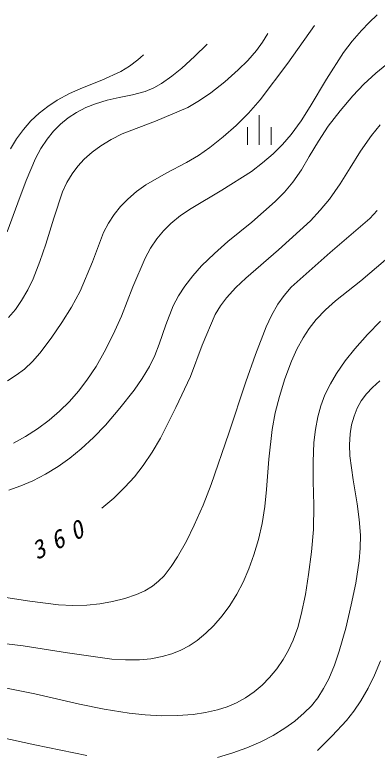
# Model space of a CAD drawing. Units: millimetres, scale not verified. Extents: x 54896 to 694896, y 2341 to 362341.
# Drawn here: x 480012 to 502097, y 279674 to 324650 of the extents above; entities that cross this region are included whole.
import ezdxf

# ---------------------------------------------------------------- set-up
doc = ezdxf.new("R2010")
doc.units = ezdxf.units.MM
doc.header["$LTSCALE"] = 1000
doc.layers.add('S-SUV', color=7, linetype='Continuous', lineweight=13)
doc.styles.add('ＭＳ ゴシック', font='')
doc.styles.get('ＭＳ ゴシック').set_extended_font_data('MS Gothic')

msp = doc.modelspace()

# ---------------------------------------------------------------- linework, layer by layer
at = {"layer": 'S-SUV'}
for p, q in [((501606, 324175), (502095, 324650)), ((498273, 323992), (496647, 321711)), ((501141, 323695), (501606, 324175)), ((495103, 322975), (495439, 323505)), ((500571, 323045), (501141, 323695)), ((494740, 322479), (495103, 322975)), ((500049, 322359), (500571, 323045)), ((490972, 322118), (491731, 322867)), ((494207, 321865), (494740, 322479)), ((487506, 321901), (487681, 322048)), ((487681, 322048), (487854, 322200)), ((490185, 321398), (490972, 322118)), ((499009, 320728), (500049, 322359)), ((487000, 321520), (487506, 321901)), ((493632, 321294), (494207, 321865)), ((496647, 321711), (494967, 319461)), ((502005, 321086), (502691, 321646)), ((485319, 320671), (486469, 321195)), ((486469, 321195), (487000, 321520)), ((489589, 320909), (490185, 321398)), ((492811, 320569), (493632, 321294)), ((488961, 320471), (489589, 320909)), ((498014, 319055), (499009, 320728)), ((501284, 320416), (502005, 321086)), ((484133, 320196), (485319, 320671)), ((488475, 320199), (488961, 320471)), ((491951, 319890), (492811, 320569)), ((500608, 319705), (501284, 320416)), ((482588, 319442), (483345, 319845)), ((483345, 319845), (484133, 320196)), ((487177, 319767), (487967, 319985)), ((487967, 319985), (488475, 320199)), ((491267, 319420), (491951, 319890)), ((482020, 319071), (482588, 319442)), ((484934, 319235), (485638, 319449)), ((485638, 319449), (486370, 319607)), ((486370, 319607), (487177, 319767)), ((490562, 319008), (491267, 319420)), ((494967, 319461), (494251, 318665)), ((499834, 318797), (500608, 319705)), ((481492, 318655), (482020, 319071)), ((483780, 318703), (484339, 318994)), ((484339, 318994), (484934, 319235)), ((488586, 318180), (490562, 319008)), ((497455, 318191), (498014, 319055)), ((480997, 318182), (481492, 318655)), ((483272, 318368), (483780, 318703)), ((494251, 318665), (493492, 317911)), ((494907, 318526), (494907, 316726)), ((499116, 317864), (499834, 318797)), ((480550, 317672), (480997, 318182)), ((482374, 317553), (482806, 317989)), ((482806, 317989), (483272, 318368)), ((486563, 317397), (488586, 318180)), ((496852, 317368), (497455, 318191)), ((480126, 317092), (480550, 317672)), ((481986, 317074), (482374, 317553)), ((493492, 317911), (492719, 317214)), ((494187, 317810), (494187, 316730)), ((495627, 317810), (495627, 316730)), ((498509, 316950), (499116, 317864)), ((501743, 317292), (502283, 317952)), ((479753, 316482), (480126, 317092)), ((485887, 317057), (486563, 317397)), ((492719, 317214), (491899, 316557)), ((496322, 316749), (496852, 317368)), ((501075, 316334), (501743, 317292)), ((481607, 316503), (481986, 317074)), ((484727, 316285), (485250, 316669)), ((485250, 316669), (485887, 317057)), ((495757, 316182), (496322, 316749)), ((497956, 316009), (498509, 316950)), ((481283, 315905), (481607, 316503)), ((484247, 315858), (484727, 316285)), ((491899, 316557), (491209, 316080)), ((495116, 315626), (495757, 316182)), ((500454, 315336), (501075, 316334)), ((480712, 314557), (481283, 315905)), ((483851, 315427), (484247, 315858)), ((491209, 316080), (490478, 315648)), ((497475, 315216), (497956, 316009)), ((483511, 314966), (483851, 315427)), ((490478, 315648), (489231, 314998)), ((494432, 315112), (495116, 315626)), ((499837, 314359), (500454, 315336)), ((483194, 314430), (483511, 314966)), ((489231, 314998), (488001, 314288)), ((492621, 313967), (494432, 315112)), ((496947, 314460), (497475, 315216)), ((480202, 313196), (480712, 314557)), ((482927, 313860), (483194, 314430)), ((496439, 313847), (496947, 314460)), ((488001, 314288), (487434, 313882)), ((490755, 312860), (492621, 313967)), ((499180, 313429), (499837, 314359)), ((482382, 312271), (482927, 313860)), ((487434, 313882), (486896, 313422)), ((495883, 313272), (496439, 313847)), ((479546, 311434), (480202, 313196)), ((486896, 313422), (486453, 312968)), ((494448, 312022), (495883, 313272)), ((498629, 312747), (499180, 313429)), ((486453, 312968), (486059, 312478)), ((490119, 312421), (490755, 312860)), ((498031, 312103), (498629, 312747)), ((502099, 312727), (501642, 312240)), ((481901, 310685), (482382, 312271)), ((486059, 312478), (485719, 311954)), ((489530, 311941), (490119, 312421)), ((501642, 312240), (499231, 310174)), ((485719, 311954), (485427, 311392)), ((489075, 311488), (489530, 311941)), ((492991, 310833), (494448, 312022)), ((496082, 310335), (498031, 312103)), ((485427, 311392), (484738, 309594)), ((488672, 311004), (489075, 311488)), ((488291, 310439), (488672, 311004)), ((492172, 310118), (492991, 310833)), ((481549, 309619), (481901, 310685)), ((487956, 309833), (488291, 310439)), ((494096, 308614), (496082, 310335)), ((491387, 309352), (492172, 310118)), ((499231, 310174), (496862, 308063)), ((481140, 308575), (481549, 309619)), ((484738, 309594), (483994, 307819)), ((487206, 308078), (487956, 309833)), ((501100, 308454), (502598, 309716)), ((490856, 308758), (491387, 309352)), ((480812, 307897), (481140, 308575)), ((490373, 308127), (490856, 308758)), ((493480, 308030), (494096, 308614)), ((489994, 307537), (490373, 308127)), ((499558, 307234), (501100, 308454)), ((480432, 307248), (480812, 307897)), ((483994, 307819), (483459, 306851)), ((486505, 306286), (487206, 308078)), ((492919, 307416), (493480, 308030)), ((496862, 308063), (496430, 307557)), ((480049, 306709), (480432, 307248)), ((489673, 306928), (489994, 307537)), ((492541, 306917), (492919, 307416)), ((496430, 307557), (496046, 307015)), ((498943, 306676), (499558, 307234)), ((483459, 306851), (482870, 305908)), ((489213, 305771), (489673, 306928)), ((492221, 306395), (492541, 306917)), ((496046, 307015), (495658, 306341)), ((479627, 306217), (480049, 306709)), ((486010, 305175), (486505, 306286)), ((491440, 304523), (492221, 306395)), ((495658, 306341), (495320, 305635)), ((498382, 306085), (498943, 306676)), ((482870, 305908), (482230, 304953)), ((497955, 305550), (498382, 306085)), ((502303, 305988), (501494, 305169)), ((488808, 304586), (489213, 305771)), ((495320, 305635), (494671, 303969)), ((497576, 304979), (497955, 305550)), ((482230, 304953), (481543, 304034)), ((485465, 304098), (486010, 305175)), ((497197, 304285), (497576, 304979)), ((501494, 305169), (500724, 304303)), ((488539, 303898), (488808, 304586)), ((490715, 302627), (491440, 304523)), ((484965, 303237), (485465, 304098)), ((496868, 303558), (497197, 304285)), ((500724, 304303), (500146, 303575)), ((481543, 304034), (481091, 303526)), ((488217, 303236), (488539, 303898)), ((494671, 303969), (494082, 302294)), ((481091, 303526), (480597, 303062)), ((484412, 302404), (484965, 303237)), ((487776, 302501), (488217, 303236)), ((496472, 302485), (496868, 303558)), ((500146, 303575), (499616, 302811)), ((480104, 302691), (479568, 302363)), ((480597, 303062), (480104, 302691)), ((499616, 302811), (499240, 302171)), ((483901, 301729), (484412, 302404)), ((487281, 301794), (487776, 302501)), ((489831, 300738), (490715, 302627)), ((494082, 302294), (493058, 299167)), ((496136, 301399), (496472, 302485)), ((501799, 301958), (502246, 302352)), ((486422, 300700), (487281, 301794)), ((499240, 302171), (498913, 301495)), ((501439, 301563), (501799, 301958)), ((483350, 301101), (483901, 301729)), ((495886, 300400), (496136, 301399)), ((498913, 301495), (498668, 300840)), ((501126, 301131), (501439, 301563)), ((482745, 300505), (483350, 301101)), ((500878, 300684), (501126, 301131)), ((482103, 299955), (482745, 300505)), ((485530, 299660), (486422, 300700)), ((488890, 298871), (489831, 300738)), ((498668, 300840), (498479, 300166)), ((500685, 300213), (500878, 300684)), ((495697, 299401), (495886, 300400)), ((498479, 300166), (498329, 299388)), ((500539, 299679), (500685, 300213)), ((481402, 299436), (482103, 299955)), ((484811, 298910), (485530, 299660)), ((500451, 299129), (500539, 299679)), ((480660, 298961), (481402, 299436)), ((493058, 299167), (491974, 296049)), ((495497, 297576), (495697, 299401)), ((498329, 299388), (498237, 298592)), ((500414, 298452), (500451, 299129)), ((479937, 298565), (480660, 298961)), ((484050, 298204), (484811, 298910)), ((488393, 298016), (488890, 298871)), ((483366, 297648), (484050, 298204)), ((498237, 298592), (498187, 297421)), ((500437, 297790), (500414, 298452)), ((487843, 297192), (488393, 298016)), ((500628, 296327), (500437, 297790)), ((482646, 297140), (483366, 297648)), ((495358, 295744), (495497, 297576)), ((498187, 297421), (498198, 296243)), ((481894, 296680), (482646, 297140)), ((487307, 296514), (487843, 297192)), ((481113, 296272), (481894, 296680)), ((486725, 295873), (487307, 296514)), ((479651, 295700), (480387, 295956)), ((480387, 295956), (481113, 296272)), ((491974, 296049), (491488, 294786)), ((498198, 296243), (498231, 294775)), ((500879, 294869), (500628, 296327)), ((486040, 295215), (486725, 295873)), ((495248, 294698), (495358, 295744)), ((485310, 294597), (486040, 295215)), ((491488, 294786), (490951, 293556)), ((495078, 293664), (495248, 294698)), ((498231, 294775), (498204, 293300)), ((501006, 293907), (500879, 294869)), ((501072, 292955), (501006, 293907)), ((490951, 293556), (490470, 292591)), ((494859, 292699), (495078, 293664)), ((498204, 293300), (498089, 291942)), ((501065, 292171), (501072, 292955)), ((490470, 292591), (489928, 291638)), ((494583, 291756), (494859, 292699)), ((498089, 291942), (497911, 290570)), ((500999, 291389), (501065, 292171)), ((489928, 291638), (489542, 291043)), ((494280, 290911), (494583, 291756)), ((489542, 291043), (489109, 290488)), ((500785, 290033), (500999, 291389)), ((493925, 290095), (494280, 290911)), ((497911, 290570), (497721, 289347)), ((488774, 290148), (488401, 289854)), ((489109, 290488), (488774, 290148)), ((493544, 289369), (493925, 290095)), ((488401, 289854), (487931, 289574)), ((500515, 288703), (500785, 290033)), ((480938, 288927), (479203, 289194)), ((487428, 289345), (486710, 289098)), ((487931, 289574), (487428, 289345)), ((493109, 288671), (493544, 289369)), ((497721, 289347), (497470, 288130)), ((482674, 288720), (480938, 288927)), ((485190, 288765), (484399, 288683)), ((485967, 288906), (485190, 288765)), ((486710, 289098), (485967, 288906)), ((483541, 288671), (482674, 288720)), ((484399, 288683), (483541, 288671)), ((492651, 288046), (493109, 288671)), ((500179, 287297), (500515, 288703)), ((492150, 287463), (492651, 288046)), ((497470, 288130), (497250, 287340)), ((491659, 286980), (492150, 287463)), ((491131, 286544), (491659, 286980)), ((497250, 287340), (496973, 286568)), ((499782, 285899), (500179, 287297)), ((477923, 286510), (480520, 286221)), ((490641, 286214), (491131, 286544)), ((496973, 286568), (496695, 285956)), ((480520, 286221), (483215, 285781)), ((490132, 285943), (490641, 286214)), ((483215, 285781), (485917, 285401)), ((488997, 285559), (489575, 285723)), ((489575, 285723), (490132, 285943)), ((496695, 285956), (496364, 285373)), ((499486, 285037), (499782, 285899)), ((485917, 285401), (486755, 285354)), ((486755, 285354), (487607, 285366)), ((487607, 285366), (488303, 285432)), ((488303, 285432), (488997, 285559)), ((496364, 285373), (495977, 284811)), ((501940, 284428), (502305, 285307)), ((495977, 284811), (495541, 284285)), ((499140, 284211), (499486, 285037)), ((495541, 284285), (495088, 283828)), ((501546, 283628), (501940, 284428)), ((481228, 283290), (478482, 283852)), ((495088, 283828), (494595, 283415)), ((498828, 283609), (499140, 284211)), ((494595, 283415), (494073, 283057)), ((498469, 283049), (498828, 283609)), ((501100, 282859), (501546, 283628)), ((483957, 282670), (481228, 283290)), ((494073, 283057), (493513, 282745)), ((498085, 282568), (498469, 283049)), ((485464, 282366), (483957, 282670)), ((492954, 282501), (492373, 282312)), ((493513, 282745), (492954, 282501)), ((497653, 282126), (498085, 282568)), ((500681, 282239), (501100, 282859)), ((486973, 282123), (485464, 282366)), ((487966, 282012), (486973, 282123)), ((488961, 281962), (487966, 282012)), ((490889, 282037), (489929, 281970)), ((491642, 282146), (490889, 282037)), ((492373, 282312), (491642, 282146)), ((497081, 281637), (497653, 282126)), ((500221, 281666), (500681, 282239)), ((489929, 281970), (488961, 281962)), ((496477, 281200), (497081, 281637)), ((499356, 280731), (500221, 281666)), ((495749, 280753), (496477, 281200)), ((479091, 280660), (481242, 280179)), ((495003, 280364), (495749, 280753)), ((498449, 279840), (499356, 280731)), ((494161, 279997), (495003, 280364)), ((481242, 280179), (484403, 279529)), ((493305, 279689), (494161, 279997)), ((492360, 279424), (493305, 279689))]:
    msp.add_line(p, q, dxfattribs=at)

# ---------------------------------------------------------------- texts
at = {"layer": 'S-SUV', "insert": (481363, 291409), "char_height": 1100, "attachment_point": 7, "rotation": 26.8, "style": 'ＭＳ ゴシック'}
msp.add_mtext('\\T1.73;\\Q15;360', dxfattribs=at)

doc.saveas('drawing.dxf')
